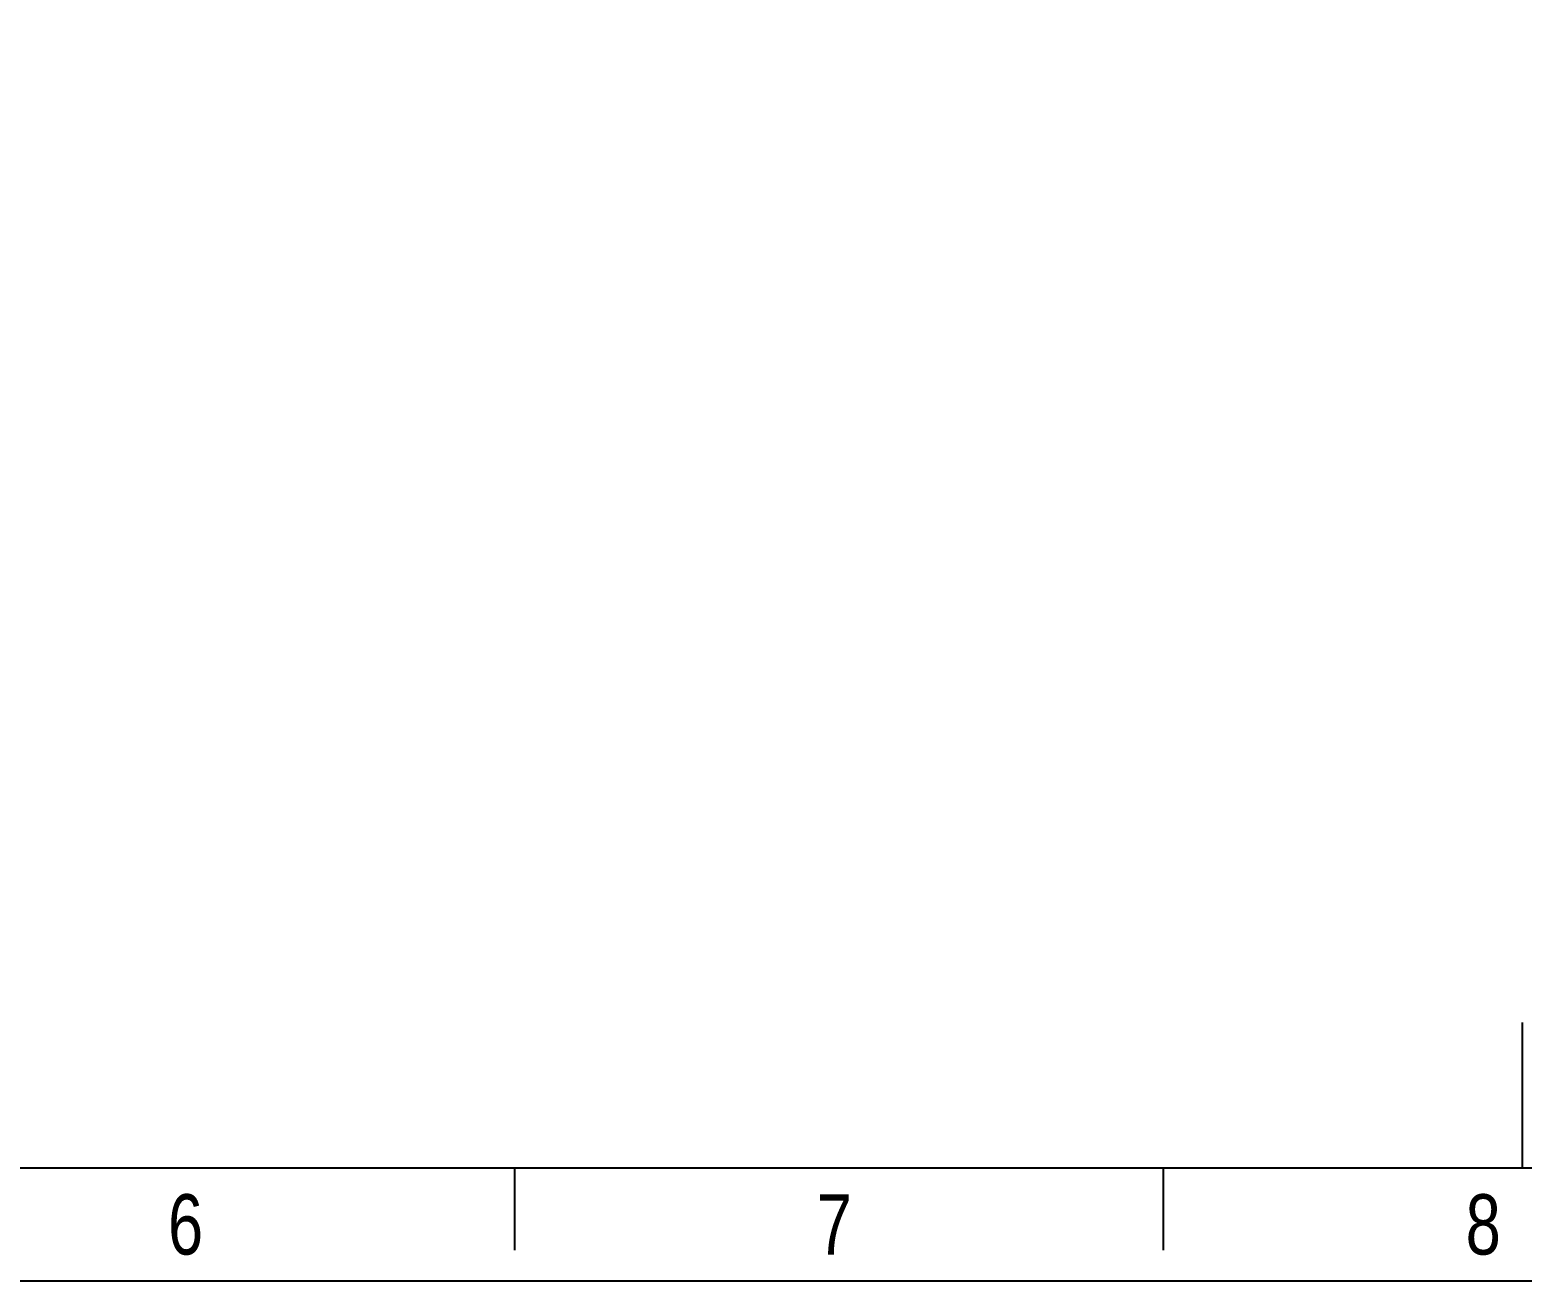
# Model space of a CAD drawing. Header units: millimetres. Extents: x 9226 to 36041, y 16031 to 21779.
# Drawn here: x 17437 to 18082, y 16031 to 16572 of the extents above; entities that cross this region are included whole.
import ezdxf

# ---------------------------------------------------------------- set-up
doc = ezdxf.new("R2010")
doc.units = ezdxf.units.MM
doc.styles.add('CKSTANDARD', font='arial.ttf')
doc.styles.add('Roamns', font='romans.shx')

# ---------------------------------------------------------------- blocks, each defined once
blk = doc.blocks.new('standard template')
at = {"color": 7}
blk.add_line((23857, 5963.9), (23857, 5254.1), dxfattribs=at)
for p, q in [((456.3, 5254.1), (37408.8, 5254.1)), ((18932.5, 4851.4), (18932.5, 5254.1)), ((22104.2, 4851.4), (22104.2, 5254.1))]:
    blk.add_line(p, q)
blk.add_lwpolyline([(37962.6, 4700.3), (-97.5, 4700.3), (-97.5, 30879.2), (37962.6, 30879.2)], close=True)
at = {"style": 'CKSTANDARD', "width": 0.75}
for s, p in [('6', (17237.4, 4830.4)), ('7', (20409.1, 4830.4)), ('8', (23580.8, 4830.4))]:
    blk.add_text(s, height=294.8, dxfattribs=at).set_placement(p)
at = {"style": 'Roamns'}
for tag, p in [('PAGE_NAME', (27466, 7593.7)), ('PROJECT_NAME', (27466, 6883.9)), ('DRAWN_NAME', (27466, 6174.1)), ('VERSION', (34241, 6174.1)), ('SELECT_DATA', (27466, 5464.4)), ('PAGE_NUMBER', (34241, 5464.4))]:
    blk.add_attdef(tag, p, '', height=284.5, dxfattribs=at)

msp = doc.modelspace()

# ---------------------------------------------------------------- block references
at = {"lineweight": -3, "transparency": 33554595, "xscale": 0.0885002660397285, "yscale": 0.0885002660397285, "zscale": 0.0885002660397285}
msp.add_blockref('standard template', (15971.081, 15614.71), dxfattribs=at)

doc.saveas('drawing.dxf')
